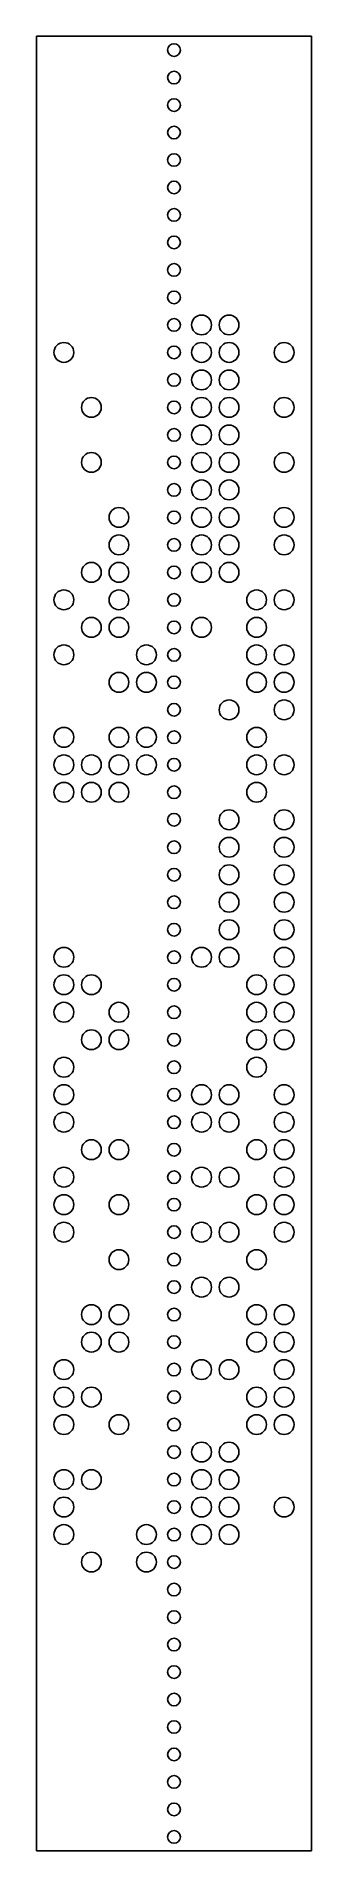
# Model space of a CAD drawing. Extents: x 0 to 25, y 0 to 168.
import ezdxf

# ---------------------------------------------------------------- set-up
doc = ezdxf.new("R2010")
doc.units = 0
doc.layers.add('JA', color=7, linetype='CONTINUOUS')

msp = doc.modelspace()

# ---------------------------------------------------------------- linework, layer by layer
at = {"layer": 'JA'}
for p, q in [((0, 0), (0, 167.64)), ((0, 167.64), (25.4, 167.64)), ((0, 167.64, 7), (25.4, 167.64)), ((25.4, 0), (25.4, 167.64)), ((0, 0), (25.4, 0))]:
    msp.add_line(p, q, dxfattribs=at)
for centre, radius in [((12.7, 166.37), 0.585), ((12.7, 163.83), 0.585), ((12.7, 161.29), 0.585), ((12.7, 158.75), 0.585), ((12.7, 156.21), 0.585), ((12.7, 153.67), 0.585), ((12.7, 151.13), 0.585), ((12.7, 148.59), 0.585), ((12.7, 146.05), 0.585), ((12.7, 143.5101), 0.585), ((12.7, 140.9701), 0.585), ((15.24, 140.9701), 0.915), ((17.78, 140.9701), 0.915), ((2.54, 138.4301), 0.915), ((15.24, 138.4301), 0.915), ((17.78, 138.4301), 0.915), ((22.86, 138.4301), 0.915), ((12.7, 138.4301), 0.585), ((12.7, 135.8901), 0.585), ((15.24, 135.8901), 0.915), ((17.78, 135.8901), 0.915), ((5.08, 133.3501), 0.915), ((15.24, 133.3501), 0.915), ((17.78, 133.3501), 0.915), ((22.86, 133.3501), 0.915), ((12.7, 133.3501), 0.585), ((12.7, 130.8101), 0.585), ((15.24, 130.8101), 0.915), ((17.78, 130.8101), 0.915), ((5.08, 128.2701), 0.915), ((15.24, 128.2701), 0.915), ((17.78, 128.2701), 0.915), ((22.86, 128.2701), 0.915), ((12.7, 128.2701), 0.585), ((12.7, 125.7301), 0.585), ((15.24, 125.7301), 0.915), ((17.78, 125.7301), 0.915), ((7.62, 123.1901), 0.915), ((15.24, 123.1901), 0.915), ((17.78, 123.1901), 0.915), ((22.86, 123.1901), 0.915), ((12.7, 123.1901), 0.585), ((7.62, 120.6501), 0.915), ((12.7, 120.6501), 0.585), ((15.24, 120.6501), 0.915), ((17.78, 120.6501), 0.915), ((22.86, 120.6501), 0.915), ((5.08, 118.1101), 0.915), ((7.62, 118.1101), 0.915), ((15.24, 118.1101), 0.915), ((17.78, 118.1101), 0.915), ((12.7, 118.1101), 0.585), ((2.54, 115.5701), 0.915), ((7.62, 115.5701), 0.915), ((12.7, 115.5701), 0.585), ((20.32, 115.5701), 0.915), ((22.86, 115.5701), 0.915), ((5.08, 113.0301), 0.915), ((7.62, 113.0301), 0.915), ((12.7, 113.0301), 0.585), ((15.24, 113.0301), 0.915), ((20.32, 113.0301), 0.915), ((2.54, 110.4901), 0.915), ((10.16, 110.4901), 0.915), ((12.7, 110.4901), 0.585), ((20.32, 110.4901), 0.915), ((22.86, 110.4901), 0.915), ((7.62, 107.9501), 0.915), ((10.16, 107.9501), 0.915), ((12.7, 107.9501), 0.585), ((20.32, 107.9501), 0.915), ((22.86, 107.9501), 0.915), ((12.7, 105.4101), 0.585), ((17.78, 105.4101), 0.915), ((22.86, 105.4101), 0.915), ((2.54, 102.8701), 0.915), ((7.62, 102.8701), 0.915), ((10.16, 102.8701), 0.915), ((12.7, 102.8701), 0.585), ((20.32, 102.8701), 0.915), ((2.54, 100.3301), 0.915), ((5.08, 100.3301), 0.915), ((7.62, 100.3301), 0.915), ((10.16, 100.3301), 0.915), ((12.7, 100.3301), 0.585), ((20.32, 100.3301), 0.915), ((22.86, 100.3301), 0.915), ((2.54, 97.79008), 0.915), ((5.08, 97.79008), 0.915), ((7.62, 97.79008), 0.915), ((12.7, 97.79008), 0.585), ((20.32, 97.79008), 0.915), ((12.7, 95.25008), 0.585), ((17.78, 95.25008), 0.915), ((22.86, 95.25008), 0.915), ((12.7, 92.71008), 0.585), ((17.78, 92.71008), 0.915), ((22.86, 92.71008), 0.915), ((12.7, 90.17008), 0.585), ((17.78, 90.17008), 0.915), ((22.86, 90.17008), 0.915), ((12.7, 87.63008), 0.585), ((17.78, 87.63008), 0.915), ((22.86, 87.63008), 0.915), ((12.7, 85.09008), 0.585), ((17.78, 85.09008), 0.915), ((22.86, 85.09008), 0.915), ((2.54, 82.55008), 0.915), ((12.7, 82.55008), 0.585), ((15.24, 82.55008), 0.915), ((17.78, 82.55008), 0.915), ((22.86, 82.55008), 0.915), ((2.54, 80.01008), 0.915), ((5.08, 80.01008), 0.915), ((12.7, 80.01008), 0.585), ((20.32, 80.01008), 0.915), ((22.86, 80.01008), 0.915), ((2.54, 77.47008), 0.915), ((7.62, 77.47008), 0.915), ((12.7, 77.47008), 0.585), ((20.32, 77.47008), 0.915), ((22.86, 77.47008), 0.915), ((5.08, 74.93008), 0.915), ((7.62, 74.93008), 0.915), ((12.7, 74.93008), 0.585), ((20.32, 74.93008), 0.915), ((22.86, 74.93008), 0.915), ((2.54, 72.39008), 0.915), ((12.7, 72.39008), 0.585), ((20.32, 72.39008), 0.915), ((2.54, 69.85007), 0.915), ((12.7, 69.85007), 0.585), ((15.24, 69.85007), 0.915), ((17.78, 69.85007), 0.915), ((22.86, 69.85007), 0.915), ((2.54, 67.31007), 0.915), ((12.7, 67.31007), 0.585), ((15.24, 67.31007), 0.915), ((17.78, 67.31007), 0.915), ((22.86, 67.31007), 0.915), ((5.08, 64.77007), 0.915), ((7.62, 64.77007), 0.915), ((20.32, 64.77007), 0.915), ((22.86, 64.77007), 0.915), ((12.7, 64.77007), 0.585), ((2.54, 62.23007), 0.915), ((12.7, 62.23007), 0.585), ((15.24, 62.23007), 0.915), ((17.78, 62.23007), 0.915), ((22.86, 62.23007), 0.915), ((2.54, 59.69007), 0.915), ((7.62, 59.69007), 0.915), ((20.32, 59.69007), 0.915), ((22.86, 59.69007), 0.915), ((12.7, 59.69007), 0.585), ((2.54, 57.15007), 0.915), ((12.7, 57.15007), 0.585), ((15.24, 57.15007), 0.915), ((17.78, 57.15007), 0.915), ((22.86, 57.15007), 0.915), ((7.62, 54.61007), 0.915), ((20.32, 54.61007), 0.915), ((12.7, 54.61007), 0.585), ((12.7, 52.07007), 0.585), ((15.24, 52.07007), 0.915), ((17.78, 52.07007), 0.915), ((5.08, 49.53007), 0.915), ((7.62, 49.53007), 0.915), ((20.32, 49.53007), 0.915), ((22.86, 49.53007), 0.915), ((12.7, 49.53007), 0.585), ((5.08, 46.99007), 0.915), ((7.62, 46.99007), 0.915), ((12.7, 46.99007), 0.585), ((20.32, 46.99007), 0.915), ((22.86, 46.99007), 0.915), ((2.54, 44.45007), 0.915), ((15.24, 44.45007), 0.915), ((17.78, 44.45007), 0.915), ((22.86, 44.45007), 0.915), ((12.7, 44.45007), 0.585), ((2.54, 41.91006), 0.915), ((5.08, 41.91006), 0.915), ((12.7, 41.91006), 0.585), ((20.32, 41.91006), 0.915), ((22.86, 41.91006), 0.915), ((2.54, 39.37006), 0.915), ((7.62, 39.37006), 0.915), ((20.32, 39.37006), 0.915), ((22.86, 39.37006), 0.915), ((12.7, 39.37006), 0.585), ((12.7, 36.83006), 0.585), ((15.24, 36.83006), 0.915), ((17.78, 36.83006), 0.915), ((2.54, 34.29006), 0.915), ((5.08, 34.29006), 0.915), ((15.24, 34.29006), 0.915), ((17.78, 34.29006), 0.915), ((12.7, 34.29006), 0.585), ((2.54, 31.75006), 0.915), ((12.7, 31.75006), 0.585), ((15.24, 31.75006), 0.915), ((17.78, 31.75006), 0.915), ((22.86, 31.75006), 0.915), ((2.54, 29.21006), 0.915), ((10.16, 29.21006), 0.915), ((12.7, 29.21006), 0.585), ((15.24, 29.21006), 0.915), ((17.78, 29.21006), 0.915), ((5.08, 26.67006), 0.915), ((10.16, 26.67006), 0.915), ((12.7, 26.67006), 0.585), ((12.7, 24.13006), 0.585), ((12.7, 21.59006), 0.585), ((12.7, 19.05006), 0.585), ((12.7, 16.51006), 0.585), ((12.7, 13.97006), 0.585), ((12.7, 11.43006), 0.585), ((12.7, 8.89006), 0.585), ((12.7, 6.35006), 0.585), ((12.7, 3.81006), 0.585), ((12.7, 1.27006), 0.585)]:
    msp.add_circle(centre, radius, dxfattribs=at)

doc.saveas('drawing.dxf')
